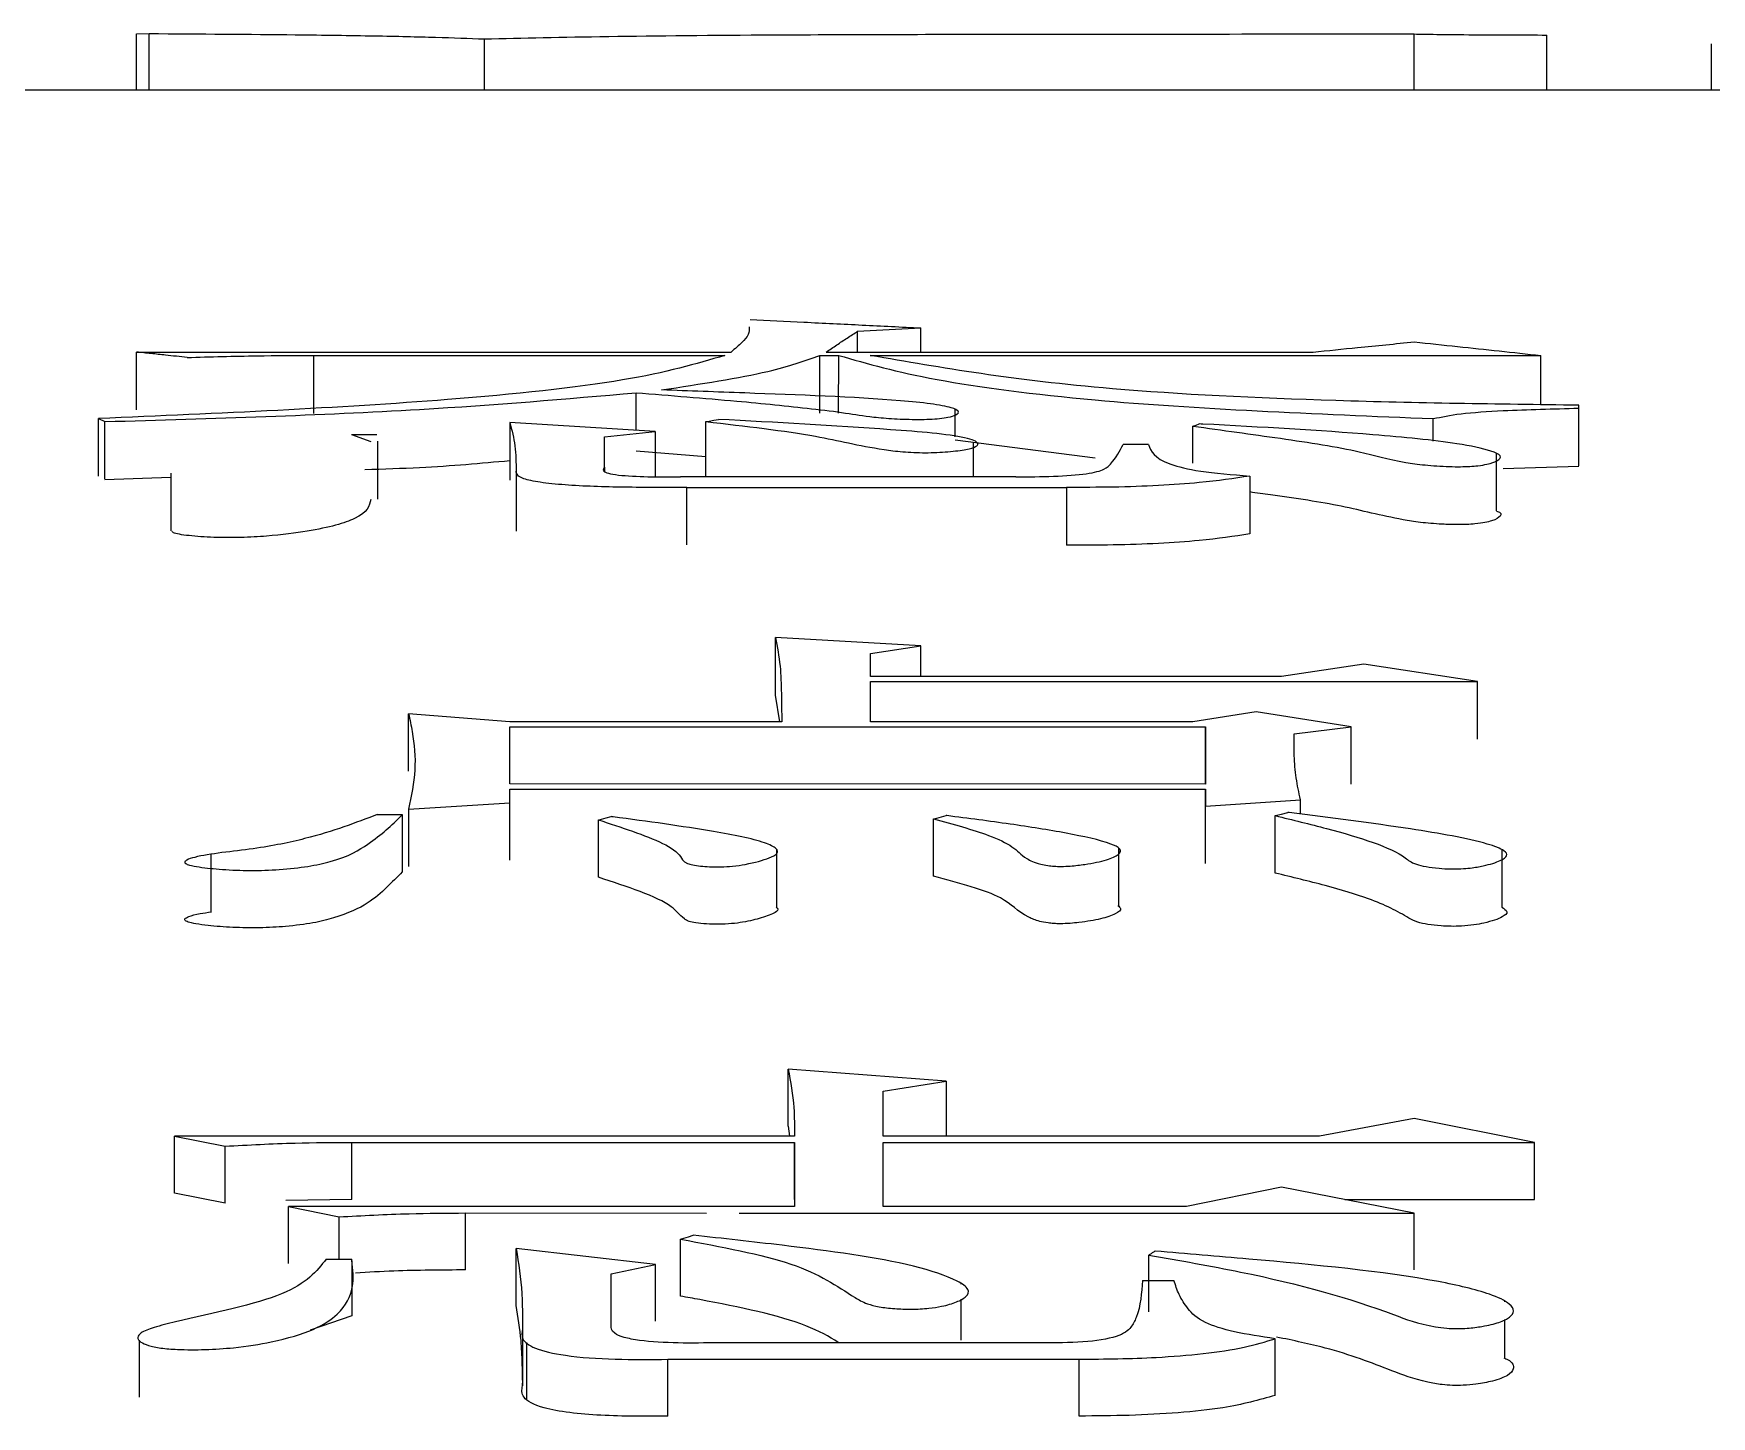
# Model space of a CAD drawing. Header units: millimetres. Extents: x 5231 to 7653, y 7068 to 7959.
# Drawn here: x 6738.588 to 6741.458, y 7420.945 to 7423.309 of the extents above; entities that cross this region are included whole.
import ezdxf

# ---------------------------------------------------------------- set-up
doc = ezdxf.new("R2010")
doc.units = ezdxf.units.MM

msp = doc.modelspace()

# ---------------------------------------------------------------- linework, layer by layer
at = {"color": 7, "linetype": 'Continuous', "lineweight": 25}
for p, q in [((6738.7641, 7423.309), (6738.7857, 7423.3093)), ((6738.7641, 7423.2124), (6738.7641, 7423.309)), ((6739.3591, 7423.2124), (6739.3591, 7423.3)), ((6741.1763, 7423.2124), (6741.1763, 7423.3068)), ((6741.4575, 7423.2124), (6741.4575, 7423.292)), ((6743.2327, 7423.2123), (6735.7028, 7423.2125)), ((6739.9974, 7422.8003), (6740.1056, 7422.8059)), ((6739.9974, 7422.7647), (6739.9974, 7422.8003)), ((6740.1056, 7422.7647), (6740.1056, 7422.8059)), ((6738.7642, 7422.7647), (6739.7811, 7422.7647)), ((6738.7642, 7422.6659), (6738.7642, 7422.7647)), ((6739.0671, 7422.7589), (6739.7702, 7422.7589)), ((6739.0671, 7422.6596), (6739.0671, 7422.7589)), ((6739.9325, 7422.7589), (6739.965, 7422.7589)), ((6739.9325, 7422.6601), (6739.9325, 7422.7589)), ((6739.9433, 7422.7647), (6740.7762, 7422.7647)), ((6739.9649, 7422.6601), (6739.965, 7422.7589)), ((6740.019, 7422.7589), (6741.1657, 7422.7588)), ((6739.6187, 7422.6309), (6739.6187, 7422.695)), ((6741.2306, 7422.6687), (6741.2306, 7422.6737)), ((6741.2306, 7422.57), (6741.2306, 7422.6687)), ((6738.6993, 7422.6509), (6738.7101, 7422.6457)), ((6738.7101, 7422.5471), (6738.7101, 7422.6457)), ((6739.6513, 7422.6289), (6739.4025, 7422.6444)), ((6739.4025, 7422.6444), (6739.4025, 7422.5458)), ((6740.1642, 7422.6199), (6740.1642, 7422.6675)), ((6740.9818, 7422.6122), (6740.9818, 7422.6508)), ((6739.1319, 7422.6237), (6739.165, 7422.6117)), ((6739.1319, 7422.6237), (6739.1753, 7422.6237)), ((6739.1768, 7422.5131), (6739.1769, 7422.6123)), ((6739.5647, 7422.6197), (6739.6513, 7422.6289)), ((6739.5647, 7422.5677), (6739.5647, 7422.6197)), ((6740.1642, 7422.6145), (6740.4037, 7422.5836)), ((6740.5708, 7422.5744), (6740.5708, 7422.638)), ((6739.6188, 7422.5958), (6739.7378, 7422.586)), ((6740.1954, 7422.5512), (6740.1954, 7422.6104)), ((6740.495, 7422.6066), (6740.4517, 7422.6066)), ((6741.0899, 7422.4932), (6741.0899, 7422.5923)), ((6738.8226, 7422.5578), (6738.8226, 7422.4587)), ((6739.4133, 7422.5608), (6739.4133, 7422.4624)), ((6739.4133, 7422.557), (6739.4133, 7422.4585)), ((6739.5647, 7422.5677), (6739.5647, 7422.5603)), ((6741.1012, 7422.5653), (6741.2306, 7422.5695)), ((6738.7101, 7422.5466), (6738.8226, 7422.551)), ((6740.2679, 7422.5512), (6739.6945, 7422.5513)), ((6739.7054, 7422.5333), (6740.3544, 7422.5333)), ((6739.7054, 7422.4348), (6739.7054, 7422.5333)), ((6740.3544, 7422.5333), (6740.3544, 7422.4343)), ((6740.6681, 7422.5526), (6740.6681, 7422.4536)), ((6740.1056, 7422.2621), (6739.8568, 7422.2766)), ((6740.0191, 7422.2491), (6740.1056, 7422.2621)), ((6740.0191, 7422.2099), (6740.0191, 7422.2491)), ((6740.7222, 7422.2098), (6740.0191, 7422.2099)), ((6740.8628, 7422.2312), (6740.7222, 7422.2098)), ((6741.0575, 7422.2016), (6740.8628, 7422.2312)), ((6740.0191, 7422.2016), (6741.0575, 7422.2016)), ((6740.0191, 7422.1326), (6740.0191, 7422.2016)), ((6739.8642, 7422.1326), (6739.8568, 7422.1779)), ((6739.4025, 7422.1326), (6739.2294, 7422.1462)), ((6739.8677, 7422.1326), (6739.4025, 7422.1326)), ((6739.4025, 7422.124), (6740.5924, 7422.124)), ((6739.4025, 7422.0261), (6739.4025, 7422.124)), ((6740.5708, 7422.1325), (6740.0191, 7422.1326)), ((6740.6789, 7422.1496), (6740.5708, 7422.1325)), ((6740.5924, 7422.124), (6740.5924, 7422.026)), ((6740.8412, 7422.124), (6740.6789, 7422.1496)), ((6740.7439, 7422.112), (6740.8412, 7422.124)), ((6740.5924, 7422.026), (6739.4025, 7422.0261)), ((6739.4025, 7422.0171), (6740.5924, 7422.0171)), ((6739.4025, 7421.9938), (6739.4025, 7422.0171)), ((6740.5924, 7422.0171), (6740.5924, 7421.9883)), ((6739.2294, 7421.9829), (6739.4025, 7421.9938)), ((6740.5924, 7421.9883), (6740.7547, 7421.9992)), ((6740.5924, 7421.8903), (6740.5924, 7421.9883)), ((6740.7547, 7421.9746), (6740.7547, 7421.9992)), ((6739.1754, 7421.9738), (6739.2186, 7421.9738)), ((6739.2186, 7421.9738), (6739.2186, 7421.8758)), ((6739.554, 7421.8665), (6739.554, 7421.9647)), ((6740.1273, 7421.8683), (6740.1273, 7421.9665)), ((6740.7115, 7421.8738), (6740.7115, 7421.972)), ((6738.8914, 7421.9064), (6738.8914, 7421.8078)), ((6739.8594, 7421.8156), (6739.8594, 7421.9142)), ((6740.4443, 7421.8184), (6740.4443, 7421.917)), ((6741.0995, 7421.8157), (6741.0995, 7421.9143)), ((6740.1489, 7421.5177), (6739.8785, 7421.5387)), ((6740.0408, 7421.5009), (6740.1489, 7421.5177)), ((6740.0408, 7421.424), (6740.0408, 7421.5009)), ((6739.8785, 7421.441), (6739.881, 7421.424)), ((6740.9494, 7421.4541), (6740.7872, 7421.424)), ((6741.155, 7421.4132), (6740.9494, 7421.4541)), ((6738.8292, 7421.424), (6738.9158, 7421.4067)), ((6739.8893, 7421.424), (6738.8292, 7421.424)), ((6738.8292, 7421.3265), (6738.8292, 7421.424)), ((6738.9158, 7421.3092), (6738.9158, 7421.4067)), ((6739.1321, 7421.4132), (6739.8893, 7421.4132)), ((6739.1321, 7421.3157), (6739.1321, 7421.4132)), ((6739.8893, 7421.4132), (6739.8893, 7421.3036)), ((6740.7872, 7421.424), (6740.0408, 7421.424)), ((6740.0408, 7421.4132), (6741.155, 7421.4132)), ((6740.0408, 7421.3036), (6740.0408, 7421.4132)), ((6738.9158, 7421.3092), (6738.8292, 7421.3265)), ((6740.7223, 7421.3368), (6740.56, 7421.3036)), ((6740.9494, 7421.2924), (6740.7223, 7421.3368)), ((6739.1321, 7421.3157), (6739.0196, 7421.314)), ((6739.024, 7421.3036), (6739.1105, 7421.2858)), ((6739.8893, 7421.3036), (6739.024, 7421.3036)), ((6739.024, 7421.2062), (6739.024, 7421.3036)), ((6739.3268, 7421.2925), (6739.7389, 7421.2924)), ((6739.3268, 7421.1951), (6739.3268, 7421.2925)), ((6739.7949, 7421.2924), (6740.9494, 7421.2924)), ((6740.56, 7421.3036), (6740.0408, 7421.3036)), ((6740.8304, 7421.3157), (6741.155, 7421.3157)), ((6739.1105, 7421.2137), (6739.1105, 7421.2858)), ((6739.6946, 7421.1503), (6739.6946, 7421.2476)), ((6739.0887, 7421.2137), (6739.1321, 7421.2137)), ((6739.1321, 7421.2105), (6739.1321, 7421.1164)), ((6739.6514, 7421.2046), (6739.4134, 7421.2318)), ((6740.4951, 7421.1232), (6740.4951, 7421.2205)), ((6739.5756, 7421.1886), (6739.6514, 7421.2046)), ((6739.5756, 7421.1009), (6739.5756, 7421.1886)), ((6740.4843, 7421.1772), (6740.5384, 7421.1772)), ((6740.1744, 7421.1708), (6740.1744, 7421.1728)), ((6740.1744, 7421.0751), (6740.1744, 7421.145)), ((6741.1041, 7421.1406), (6741.1041, 7421.1427)), ((6739.1321, 7421.1164), (6739.0612, 7421.092)), ((6741.1041, 7421.0449), (6741.1041, 7421.1104)), ((6738.7684, 7421.0752), (6738.7684, 7420.9775)), ((6739.431, 7421.0708), (6739.431, 7420.9731)), ((6740.3112, 7421.0705), (6739.7595, 7421.0705)), ((6740.7115, 7420.9805), (6740.7115, 7421.0775)), ((6739.673, 7421.0423), (6740.3761, 7421.0423)), ((6739.673, 7420.9452), (6739.673, 7421.0423)), ((6740.3761, 7420.9452), (6740.3761, 7421.0423)), ((6739.4242, 7420.9968), (6739.4242, 7421.0014))]:
    msp.add_line(p, q, dxfattribs=at)
at = {"color": 7, "linetype": 'Continuous', "lineweight": 25, "flags": 128}
for points in [[(6738.7857, 7423.2124), (6738.7857, 7423.2458), (6738.7857, 7423.2775), (6738.7857, 7423.3093)], [(6740.9492, 7423.2124), (6740.9492, 7423.2367), (6740.9492, 7423.2647), (6740.9492, 7423.3086)], [(6741.1657, 7422.6749), (6741.1657, 7422.7152), (6741.1657, 7422.7588)], [(6738.6993, 7422.5523), (6738.6993, 7422.592), (6738.6993, 7422.6214), (6738.6993, 7422.6509)], [(6739.7378, 7422.6457), (6739.7432, 7422.6467), (6739.7513, 7422.6481), (6739.7594, 7422.6496)], [(6739.7378, 7422.5513), (6739.7378, 7422.5828), (6739.7378, 7422.6142), (6739.7378, 7422.6457)], [(6740.5708, 7422.638), (6740.5762, 7422.6399), (6740.5816, 7422.6418)], [(6739.6513, 7422.6289), (6739.6513, 7422.5734), (6739.6513, 7422.5515)], [(6739.8568, 7422.1779), (6739.8568, 7422.2331), (6739.8568, 7422.2766)], [(6740.1056, 7422.2098), (6740.1056, 7422.2187), (6740.1056, 7422.2621)], [(6741.0575, 7422.103), (6741.0575, 7422.1582), (6741.0575, 7422.2016)], [(6739.2294, 7422.0481), (6739.2294, 7422.1029), (6739.2294, 7422.1462)], [(6740.5924, 7422.026), (6740.5924, 7422.0807), (6740.5924, 7422.124)], [(6740.8412, 7422.0259), (6740.8412, 7422.0807), (6740.8412, 7422.124)], [(6740.5924, 7421.9191), (6740.5924, 7421.9739), (6740.5924, 7422.0171)], [(6739.2294, 7421.9829), (6739.2294, 7421.9279), (6739.2294, 7421.8849)], [(6739.4025, 7421.8957), (6739.4025, 7421.9505), (6739.4025, 7421.9938)], [(6739.554, 7421.9647), (6739.5594, 7421.9661), (6739.5675, 7421.9681), (6739.5756, 7421.9702)], [(6740.1273, 7421.9665), (6740.1327, 7421.9679), (6740.1408, 7421.97), (6740.1489, 7421.972)], [(6740.7114, 7421.972), (6740.7223, 7421.9747), (6740.7331, 7421.9774)], [(6739.8785, 7421.441), (6739.8785, 7421.4957), (6739.8785, 7421.5387)], [(6740.1489, 7421.5177), (6740.1489, 7421.463), (6740.1489, 7421.424)], [(6739.8893, 7421.3157), (6739.8893, 7421.3703), (6739.8893, 7421.4132)], [(6741.155, 7421.3157), (6741.155, 7421.3703), (6741.155, 7421.4132)], [(6740.9494, 7421.1951), (6740.9494, 7421.2496), (6740.9494, 7421.2924)], [(6739.6946, 7421.2476), (6739.7002, 7421.2494), (6739.7082, 7421.2519), (6739.7163, 7421.2544)], [(6739.4134, 7421.1345), (6739.4134, 7421.189), (6739.4134, 7421.2318)], [(6739.6514, 7421.1073), (6739.6514, 7421.1618), (6739.6514, 7421.2046)], [(6739.4242, 7421.0939), (6739.4242, 7421.0661), (6739.4242, 7421.0383), (6739.4242, 7420.9968)]]:
    msp.add_lwpolyline(points, dxfattribs=at)
at = {"color": 7, "linetype": 'Continuous', "lineweight": 25}
for points, knots in [([(6738.7857, 7423.3093), (6738.8721, 7423.3087), (6739.0132, 7423.3078), (6739.1747, 7423.3055), (6739.2789, 7423.3031), (6739.3324, 7423.3011), (6739.359, 7423.3)], [0, 0, 0, 0, 0.3473722, 0.5679297, 0.7850181, 1, 1, 1, 1]), ([(6739.3591, 7423.3), (6739.425, 7423.3016), (6739.5576, 7423.3048), (6739.8719, 7423.3076), (6740.356, 7423.3085), (6740.7246, 7423.3086), (6740.9492, 7423.3086)], [0, 0, 0, 0, 0.189312, 0.380663, 0.622563, 1, 1, 1, 1]), ([(6740.9492, 7423.3086), (6740.9603, 7423.3084), (6740.983, 7423.3079), (6741.0641, 7423.3071), (6741.1335, 7423.3069), (6741.1763, 7423.3068)], [0, 0, 0, 0, 0.268928, 0.548046, 1, 1, 1, 1]), ([(6739.8135, 7422.8204), (6739.8441, 7422.8189), (6739.908, 7422.8157), (6740.0054, 7422.8109), (6740.0722, 7422.8076), (6740.1056, 7422.8059)], [0, 0, 0, 0, 0.313874, 0.656937, 1, 1, 1, 1]), ([(6739.8119, 7422.8079), (6739.8121, 7422.8035), (6739.8124, 7422.7947), (6739.799, 7422.7803), (6739.7875, 7422.7703), (6739.7811, 7422.7647)], [0, 0, 0, 0, 0.313963, 0.616983, 1, 1, 1, 1]), ([(6739.9433, 7422.7647), (6739.9494, 7422.7688), (6739.9615, 7422.7768), (6739.9795, 7422.7887), (6739.9914, 7422.7964), (6739.9974, 7422.8003)], [0, 0, 0, 0, 0.337402, 0.668701, 1, 1, 1, 1]), ([(6739.7702, 7422.7589), (6739.7206, 7422.7443), (6739.6195, 7422.7145), (6739.2382, 7422.6743), (6738.9052, 7422.6598), (6738.6993, 7422.6509)], [0, 0, 0, 0, 0.269245, 0.548175, 1, 1, 1, 1]), ([(6738.8508, 7422.7554), (6738.8384, 7422.7567), (6738.8178, 7422.7589), (6738.789, 7422.7621), (6738.7725, 7422.7638), (6738.7642, 7422.7647)], [0, 0, 0, 0, 0.42836, 0.71418, 1, 1, 1, 1]), ([(6738.8508, 7422.7554), (6738.8905, 7422.7565), (6738.9617, 7422.7586), (6739.0348, 7422.7588), (6739.0671, 7422.7589)], [0, 0, 0, 0, 0.558835, 1, 1, 1, 1]), ([(6739.662, 7422.6999), (6739.7288, 7422.7101), (6739.8472, 7422.7283), (6739.9066, 7422.7496), (6739.9325, 7422.7589)], [0, 0, 0, 0, 0.563817, 1, 1, 1, 1]), ([(6739.965, 7422.7589), (6740.0142, 7422.7448), (6740.114, 7422.7162), (6740.4498, 7422.6726), (6740.7784, 7422.6591), (6740.9818, 7422.6508)], [0, 0, 0, 0, 0.270771, 0.548729, 1, 1, 1, 1]), ([(6741.2306, 7422.6737), (6741.0916, 7422.6755), (6740.8154, 7422.6792), (6740.3452, 7422.7021), (6740.1414, 7422.7376), (6740.019, 7422.7589)], [0, 0, 0, 0, 0.288355, 0.572832, 1, 1, 1, 1]), ([(6740.7762, 7422.7647), (6740.8017, 7422.7673), (6740.8432, 7422.7715), (6740.9009, 7422.7772), (6740.9332, 7422.7805), (6740.9493, 7422.7821)], [0, 0, 0, 0, 0.440546, 0.720273, 1, 1, 1, 1]), ([(6740.9493, 7422.7821), (6740.974, 7422.7794), (6741.0225, 7422.7743), (6741.0946, 7422.7665), (6741.142, 7422.7614), (6741.1657, 7422.7588)], [0, 0, 0, 0, 0.342688, 0.671344, 1, 1, 1, 1]), ([(6739.6188, 7422.695), (6739.6768, 7422.6904), (6739.7811, 7422.6822), (6739.8991, 7422.6703), (6739.9763, 7422.661), (6740.0151, 7422.6541), (6740.0594, 7422.6504), (6740.0936, 7422.6493), (6740.1207, 7422.6497), (6740.1389, 7422.651), (6740.1552, 7422.6536), (6740.1681, 7422.6578), (6740.1723, 7422.6635), (6740.1579, 7422.6701), (6740.124, 7422.6765), (6740.0118, 7422.6872), (6739.8479, 7422.693), (6739.7093, 7422.6982), (6739.662, 7422.6999)], [0, 0, 0, 0, 0.150807, 0.27095, 0.330996, 0.38361, 0.414403, 0.445341, 0.45949, 0.473772, 0.489764, 0.515212, 0.550088, 0.5845, 0.63153, 0.679772, 0.890804, 1, 1, 1, 1]), ([(6738.7101, 7422.6457), (6738.8949, 7422.6512), (6739.2217, 7422.6608), (6739.4984, 7422.6846), (6739.6187, 7422.695)], [0, 0, 0, 0, 0.565186, 1, 1, 1, 1]), ([(6740.9818, 7422.6508), (6740.996, 7422.6538), (6741.0249, 7422.6599), (6741.1162, 7422.6659), (6741.187, 7422.6676), (6741.2306, 7422.6687)], [0, 0, 0, 0, 0.268422, 0.549119, 1, 1, 1, 1]), ([(6739.4025, 7422.6444), (6739.4059, 7422.6311), (6739.4112, 7422.6108), (6739.4131, 7422.5827), (6739.4132, 7422.5681), (6739.4133, 7422.5608)], [0, 0, 0, 0, 0.4899, 0.744937, 1, 1, 1, 1]), ([(6739.7378, 7422.6457), (6739.8054, 7422.638), (6739.9252, 7422.6243), (6740.0033, 7422.6032), (6740.0722, 7422.5939), (6740.1132, 7422.5919), (6740.154, 7422.594), (6740.1842, 7422.5978), (6740.2014, 7422.6029), (6740.2042, 7422.6082), (6740.1981, 7422.6135), (6740.1636, 7422.6234), (6740.0058, 7422.6363), (6739.8578, 7422.6443), (6739.7594, 7422.6496)], [0, 0, 0, 0, 0.207965, 0.368358, 0.401514, 0.432917, 0.464664, 0.497814, 0.528601, 0.558738, 0.58913, 0.619745, 0.747266, 1, 1, 1, 1]), ([(6740.5708, 7422.638), (6740.6209, 7422.6311), (6740.7213, 7422.6174), (6740.8525, 7422.5974), (6740.9088, 7422.5796), (6740.966, 7422.5713), (6741.0005, 7422.5689), (6741.0276, 7422.5685), (6741.0447, 7422.569), (6741.0609, 7422.5704), (6741.0786, 7422.5736), (6741.0942, 7422.5793), (6741.1001, 7422.5873), (6741.0778, 7422.5976), (6741.0114, 7422.6112), (6740.8432, 7422.6276), (6740.6853, 7422.6364), (6740.5836, 7422.6417), (6740.5816, 7422.6418)], [0, 0, 0, 0, 0.14, 0.280268, 0.380159, 0.409923, 0.439807, 0.452032, 0.462469, 0.472928, 0.488622, 0.517516, 0.558621, 0.598667, 0.668425, 0.787483, 0.995825, 1, 1, 1, 1]), ([(6740.2679, 7422.5512), (6740.2896, 7422.5514), (6740.3324, 7422.5517), (6740.3937, 7422.5559), (6740.4219, 7422.5644), (6740.4379, 7422.5815), (6740.4456, 7422.5955), (6740.4517, 7422.6066)], [0, 0, 0, 0, 0.13003, 0.256202, 0.38429, 0.511395, 1, 1, 1, 1]), ([(6740.495, 7422.6066), (6740.499, 7422.5951), (6740.5045, 7422.5792), (6740.5785, 7422.56), (6740.6378, 7422.5551), (6740.6681, 7422.5526)], [0, 0, 0, 0, 0.5504618, 0.7705395, 1, 1, 1, 1]), ([(6739.1548, 7422.5638), (6739.1865, 7422.5648), (6739.2768, 7422.5678), (6739.353, 7422.5747), (6739.4025, 7422.5792)], [0, 0, 0, 0, 0.351927, 1, 1, 1, 1]), ([(6739.7054, 7422.5333), (6739.6698, 7422.5331), (6739.5992, 7422.5329), (6739.5103, 7422.5357), (6739.4528, 7422.5416), (6739.4157, 7422.5496), (6739.4142, 7422.5564), (6739.4133, 7422.5608)], [0, 0, 0, 0, 0.261044, 0.518862, 0.648585, 0.774158, 1, 1, 1, 1]), ([(6739.5647, 7422.5677), (6739.5629, 7422.5654), (6739.56, 7422.5619), (6739.5699, 7422.5573), (6739.5934, 7422.5532), (6739.6392, 7422.551), (6739.676, 7422.5512), (6739.6945, 7422.5513)], [0, 0, 0, 0, 0.227751, 0.352705, 0.480942, 0.73722, 1, 1, 1, 1]), ([(6740.6681, 7422.5526), (6740.641, 7422.5486), (6740.5958, 7422.5418), (6740.5122, 7422.536), (6740.4346, 7422.5332), (6740.3812, 7422.5333), (6740.3544, 7422.5333)], [0, 0, 0, 0, 0.330967, 0.551079, 0.77486, 1, 1, 1, 1]), ([(6741.0898, 7422.4926), (6741.0899, 7422.4926), (6741.0991, 7422.4901), (6741.0978, 7422.4841), (6741.0882, 7422.4775), (6741.0709, 7422.473), (6741.0562, 7422.4708), (6741.039, 7422.4697), (6741.0193, 7422.4695), (6740.9914, 7422.4704), (6740.9581, 7422.4731), (6740.8968, 7422.4834), (6740.834, 7422.5013), (6740.7355, 7422.5162), (6740.6799, 7422.5238), (6740.6681, 7422.5254)], [0, 0, 0, 0, 0.0005527, 0.0817521, 0.1627797, 0.1944184, 0.22633, 0.2473861, 0.2683912, 0.303355, 0.3598373, 0.4182897, 0.6819053, 0.9329578, 1, 1, 1, 1]), ([(6739.165, 7422.5126), (6739.1622, 7422.5016), (6739.1573, 7422.4826), (6739.08, 7422.4607), (6739.0015, 7422.4505), (6738.9436, 7422.4472), (6738.8948, 7422.4472), (6738.8536, 7422.4503), (6738.8265, 7422.4544), (6738.8255, 7422.4574), (6738.8252, 7422.4582)], [0, 0, 0, 0, 0.3407054, 0.586694, 0.7149885, 0.7807215, 0.8458887, 0.9123501, 0.9754511, 1, 1, 1, 1]), ([(6740.6681, 7422.4536), (6740.641, 7422.4495), (6740.5957, 7422.4428), (6740.5122, 7422.437), (6740.4346, 7422.4343), (6740.3812, 7422.4343), (6740.3544, 7422.4343)], [0, 0, 0, 0, 0.33086, 0.550974, 0.774799, 1, 1, 1, 1]), ([(6739.8568, 7422.2766), (6739.8599, 7422.2603), (6739.8658, 7422.2289), (6739.867, 7422.1808), (6739.8674, 7422.1486), (6739.8677, 7422.1326)], [0, 0, 0, 0, 0.3467917, 0.6733841, 1, 1, 1, 1]), ([(6739.2294, 7422.1462), (6739.2316, 7422.136), (6739.2384, 7422.1045), (6739.2433, 7422.0505), (6739.2341, 7422.0054), (6739.2294, 7421.9829)], [0, 0, 0, 0, 0.192294, 0.59579, 1, 1, 1, 1]), ([(6740.7547, 7421.9992), (6740.752, 7422.0116), (6740.7466, 7422.0369), (6740.7437, 7422.0745), (6740.7438, 7422.0995), (6740.7439, 7422.112)], [0, 0, 0, 0, 0.32498, 0.662444, 1, 1, 1, 1]), ([(6739.1755, 7421.9738), (6739.1387, 7421.9596), (6739.0833, 7421.9382), (6738.9694, 7421.9142), (6738.8802, 7421.9063), (6738.8502, 7421.8967), (6738.8457, 7421.8929), (6738.8474, 7421.8899), (6738.8557, 7421.8868), (6738.8761, 7421.8831), (6738.9115, 7421.8796), (6738.9591, 7421.8775), (6739.0113, 7421.8794), (6739.0593, 7421.8848), (6739.1215, 7421.8988), (6739.1717, 7421.9292), (6739.2021, 7421.9563), (6739.2179, 7421.9731), (6739.2186, 7421.9738)], [0, 0, 0, 0, 0.193083, 0.290159, 0.386757, 0.407978, 0.421446, 0.432596, 0.443753, 0.462205, 0.496551, 0.533837, 0.572076, 0.615276, 0.659301, 0.789077, 0.99075, 1, 1, 1, 1]), ([(6739.554, 7421.9647), (6739.5737, 7421.9583), (6739.6333, 7421.9388), (6739.6936, 7421.9139), (6739.698, 7421.8929), (6739.7147, 7421.8874), (6739.7283, 7421.8855), (6739.7449, 7421.8844), (6739.7639, 7421.8842), (6739.7857, 7421.8855), (6739.8172, 7421.8903), (6739.8435, 7421.8979), (6739.8624, 7421.9072), (6739.8595, 7421.9164), (6739.8304, 7421.9303), (6739.7321, 7421.9489), (6739.6378, 7421.9623), (6739.5767, 7421.97), (6739.5756, 7421.9702)], [0, 0, 0, 0, 0.107767, 0.32496, 0.382514, 0.397632, 0.412827, 0.427374, 0.444539, 0.463227, 0.487606, 0.551578, 0.589699, 0.627997, 0.678888, 0.799967, 0.99622, 1, 1, 1, 1]), ([(6740.1273, 7421.9665), (6740.1608, 7421.9573), (6740.215, 7421.9425), (6740.2656, 7421.919), (6740.2784, 7421.9018), (6740.3012, 7421.8907), (6740.3209, 7421.8867), (6740.3333, 7421.8853), (6740.3467, 7421.885), (6740.3654, 7421.8859), (6740.3936, 7421.8894), (6740.4254, 7421.8958), (6740.4457, 7421.9054), (6740.4493, 7421.9151), (6740.4214, 7421.9283), (6740.3552, 7421.9425), (6740.2578, 7421.958), (6740.1862, 7421.9673), (6740.1492, 7421.972), (6740.1489, 7421.972)], [0, 0, 0, 0, 0.157955, 0.255243, 0.352491, 0.401726, 0.417192, 0.427834, 0.438556, 0.45242, 0.47803, 0.526353, 0.573068, 0.619082, 0.658608, 0.76869, 0.881295, 0.999132, 1, 1, 1, 1]), ([(6740.7115, 7421.972), (6740.7413, 7421.9647), (6740.831, 7421.9428), (6740.9194, 7421.9149), (6740.9449, 7421.8904), (6740.9684, 7421.8845), (6740.9895, 7421.8818), (6741.0106, 7421.8806), (6741.0294, 7421.8809), (6741.0491, 7421.8826), (6741.0743, 7421.8871), (6741.0966, 7421.8943), (6741.1104, 7421.9033), (6741.1037, 7421.9134), (6741.057, 7421.9306), (6740.9277, 7421.9526), (6740.8061, 7421.9686), (6740.7338, 7421.9774), (6740.7331, 7421.9775)], [0, 0, 0, 0, 0.113222, 0.341329, 0.38756, 0.408091, 0.428645, 0.444622, 0.457842, 0.471061, 0.493508, 0.536208, 0.57005, 0.604095, 0.656288, 0.801564, 0.997973, 1, 1, 1, 1]), ([(6739.2186, 7421.8756), (6739.2098, 7421.8668), (6739.1833, 7421.8404), (6739.1487, 7421.809), (6739.068, 7421.7881), (6739.0232, 7421.7823), (6738.9749, 7421.7796), (6738.9284, 7421.7804), (6738.8917, 7421.7832), (6738.8662, 7421.7866), (6738.8525, 7421.7896), (6738.8463, 7421.7926), (6738.8463, 7421.7959), (6738.854, 7421.8001), (6738.8697, 7421.8043), (6738.8854, 7421.8065), (6738.8921, 7421.8074)], [0, 0, 0, 0, 0.171736, 0.517096, 0.584317, 0.651712, 0.706239, 0.760883, 0.815329, 0.845706, 0.870806, 0.88824, 0.905673, 0.93092, 0.970654, 1, 1, 1, 1]), ([(6739.8582, 7421.8154), (6739.859, 7421.8148), (6739.8629, 7421.8119), (6739.8569, 7421.8052), (6739.8342, 7421.7972), (6739.8088, 7421.7906), (6739.7823, 7421.787), (6739.7603, 7421.786), (6739.7387, 7421.7865), (6739.7206, 7421.7882), (6739.7069, 7421.7913), (6739.693, 7421.8009), (6739.6815, 7421.8186), (6739.6276, 7421.8425), (6739.5787, 7421.8584), (6739.554, 7421.8665)], [0, 0, 0, 0, 0.013313, 0.069767, 0.147778, 0.220976, 0.254175, 0.287714, 0.317242, 0.347252, 0.373335, 0.408655, 0.570104, 0.783146, 1, 1, 1, 1]), ([(6740.4426, 7421.8181), (6740.4445, 7421.8165), (6740.45, 7421.8118), (6740.4397, 7421.8037), (6740.4154, 7421.7952), (6740.3857, 7421.7901), (6740.361, 7421.7876), (6740.3459, 7421.7869), (6740.3326, 7421.7873), (6740.3201, 7421.7886), (6740.3037, 7421.7921), (6740.2702, 7421.8063), (6740.2574, 7421.8277), (6740.1933, 7421.8507), (6740.1495, 7421.8624), (6740.1273, 7421.8683)], [0, 0, 0, 0, 0.036856, 0.107819, 0.18026, 0.250606, 0.274727, 0.299055, 0.315024, 0.330954, 0.359492, 0.417161, 0.673991, 0.835375, 1, 1, 1, 1]), ([(6741.0989, 7421.8155), (6741.1029, 7421.8129), (6741.1114, 7421.8074), (6741.1006, 7421.7976), (6741.0782, 7421.79), (6741.052, 7421.7849), (6741.0324, 7421.7828), (6741.0123, 7421.7825), (6740.9922, 7421.7834), (6740.9718, 7421.7858), (6740.951, 7421.7903), (6740.9256, 7421.8059), (6740.8833, 7421.8278), (6740.7981, 7421.8527), (6740.7405, 7421.8667), (6740.7115, 7421.8737)], [0, 0, 0, 0, 0.053038, 0.112049, 0.191272, 0.221043, 0.251126, 0.273237, 0.295233, 0.327819, 0.360779, 0.410998, 0.644313, 0.82122, 1, 1, 1, 1]), ([(6739.8785, 7421.5387), (6739.8826, 7421.5168), (6739.8882, 7421.487), (6739.8892, 7421.4485), (6739.8893, 7421.4322), (6739.8893, 7421.424)], [0, 0, 0, 0, 0.578075, 0.789032, 1, 1, 1, 1]), ([(6738.9158, 7421.4067), (6738.9555, 7421.4089), (6739.0267, 7421.4127), (6739.0998, 7421.4131), (6739.1321, 7421.4132)], [0, 0, 0, 0, 0.558835, 1, 1, 1, 1]), ([(6739.1105, 7421.2858), (6739.1503, 7421.288), (6739.2214, 7421.292), (6739.2946, 7421.2923), (6739.3268, 7421.2925)], [0, 0, 0, 0, 0.5588348, 1, 1, 1, 1]), ([(6739.6946, 7421.2476), (6739.7643, 7421.2346), (6739.9051, 7421.2084), (6739.9665, 7421.164), (6740.0085, 7421.1383), (6740.0333, 7421.1318), (6740.0601, 7421.1286), (6740.0898, 7421.1276), (6740.1185, 7421.129), (6740.1456, 7421.1333), (6740.1681, 7421.1403), (6740.1859, 7421.1501), (6740.1892, 7421.1628), (6740.1618, 7421.1814), (6740.0692, 7421.2116), (6739.8995, 7421.2343), (6739.767, 7421.2488), (6739.7163, 7421.2544)], [0, 0, 0, 0, 0.175532, 0.354652, 0.388166, 0.407747, 0.427401, 0.446675, 0.466945, 0.484382, 0.511375, 0.539761, 0.574487, 0.616876, 0.705288, 0.887115, 1, 1, 1, 1]), ([(6739.0887, 7421.2137), (6739.0721, 7421.1928), (6739.0385, 7421.1505), (6738.8812, 7421.1186), (6738.7949, 7421.0976), (6738.771, 7421.0885), (6738.7644, 7421.0796), (6738.7695, 7421.0721), (6738.7832, 7421.0657), (6738.8053, 7421.0611), (6738.8394, 7421.0585), (6738.8826, 7421.0585), (6738.9395, 7421.0622), (6739.0068, 7421.0734), (6739.0724, 7421.0929), (6739.1404, 7421.1403), (6739.1357, 7421.1818), (6739.1322, 7421.2129), (6739.1321, 7421.2137)], [0, 0, 0, 0, 0.166504, 0.336724, 0.370752, 0.398964, 0.419703, 0.440426, 0.457689, 0.47508, 0.493882, 0.523591, 0.555072, 0.603251, 0.674686, 0.747919, 0.993855, 1, 1, 1, 1]), ([(6739.4134, 7421.2318), (6739.4174, 7421.2062), (6739.423, 7421.1707), (6739.4241, 7421.1245), (6739.4242, 7421.1041), (6739.4242, 7421.0939)], [0, 0, 0, 0, 0.563388, 0.781688, 1, 1, 1, 1]), ([(6740.4951, 7421.2205), (6740.5487, 7421.2111), (6740.7107, 7421.1829), (6740.8641, 7421.1396), (6740.9583, 7421.1014), (6741.0032, 7421.0952), (6741.0224, 7421.0945), (6741.0436, 7421.0954), (6741.0696, 7421.0988), (6741.0959, 7421.1052), (6741.1147, 7421.1144), (6741.121, 7421.1253), (6741.1126, 7421.1391), (6741.0731, 7421.1574), (6740.9361, 7421.1893), (6740.7261, 7421.2086), (6740.5598, 7421.2229), (6740.5061, 7421.2273), (6740.5059, 7421.2273)], [0, 0, 0, 0, 0.116247, 0.351545, 0.417544, 0.429973, 0.440276, 0.450545, 0.466961, 0.490877, 0.515258, 0.540732, 0.570374, 0.616263, 0.689834, 0.900866, 0.999645, 1, 1, 1, 1]), ([(6740.4951, 7421.2205), (6740.496, 7421.2211), (6740.4983, 7421.2225), (6740.5019, 7421.2247), (6740.5046, 7421.2264), (6740.5059, 7421.2273)], [0, 0, 0, 0, 0.254517, 0.627308, 1, 1, 1, 1]), ([(6739.3268, 7421.1951), (6739.2857, 7421.1949), (6739.222, 7421.1946), (6739.1604, 7421.1911), (6739.1385, 7421.1898)], [0, 0, 0, 0, 0.645725, 1, 1, 1, 1]), ([(6740.4843, 7421.1772), (6740.483, 7421.1559), (6740.4815, 7421.1292), (6740.4663, 7421.097), (6740.4471, 7421.0803), (6740.3829, 7421.0702), (6740.3355, 7421.0704), (6740.3112, 7421.0705)], [0, 0, 0, 0, 0.4900417, 0.6172074, 0.7454917, 0.8697771, 1, 1, 1, 1]), ([(6740.7115, 7421.0775), (6740.6872, 7421.0811), (6740.6394, 7421.0882), (6740.5831, 7421.106), (6740.5613, 7421.1287), (6740.546, 7421.1529), (6740.5409, 7421.1691), (6740.5384, 7421.1772)], [0, 0, 0, 0, 0.177708, 0.35, 0.567222, 0.783702, 1, 1, 1, 1]), ([(6739.9653, 7421.0705), (6739.965, 7421.0707), (6739.9493, 7421.0808), (6739.8974, 7421.11), (6739.7857, 7421.1338), (6739.7055, 7421.1483), (6739.6946, 7421.1503)], [0, 0, 0, 0, 0.0070771, 0.3089846, 0.9053973, 1, 1, 1, 1]), ([(6739.4241, 7421.0066), (6739.4241, 7421.0163), (6739.424, 7421.039), (6739.4218, 7421.0818), (6739.4166, 7421.1145), (6739.4134, 7421.1345)], [0, 0, 0, 0, 0.224948, 0.525247, 1, 1, 1, 1]), ([(6739.4242, 7421.0939), (6739.4231, 7421.0884), (6739.4209, 7421.0773), (6739.4413, 7421.0605), (6739.499, 7421.0469), (6739.583, 7421.0415), (6739.6428, 7421.042), (6739.673, 7421.0423)], [0, 0, 0, 0, 0.1777151, 0.3563568, 0.5410477, 0.7687672, 1, 1, 1, 1]), ([(6739.7595, 7421.0705), (6739.7366, 7421.0702), (6739.6909, 7421.0695), (6739.6327, 7421.0725), (6739.5965, 7421.0794), (6739.5756, 7421.0886), (6739.5756, 7421.0961), (6739.5756, 7421.1009)], [0, 0, 0, 0, 0.2612314, 0.5190647, 0.6490062, 0.7745324, 1, 1, 1, 1]), ([(6740.3761, 7421.0423), (6740.4205, 7421.0428), (6740.4933, 7421.0436), (6740.589, 7421.0514), (6740.661, 7421.062), (6740.6948, 7421.0724), (6740.7115, 7421.0775)], [0, 0, 0, 0, 0.347259, 0.569852, 0.787887, 1, 1, 1, 1]), ([(6741.1027, 7421.0448), (6741.1049, 7421.0438), (6741.1177, 7421.0381), (6741.1216, 7421.0274), (6741.1115, 7421.0145), (6741.0872, 7421.0055), (6741.0592, 7421), (6741.0349, 7420.9977), (6741.0146, 7420.9974), (6740.993, 7420.9991), (6740.9528, 7421.0067), (6740.8932, 7421.0293), (6740.8212, 7421.0578), (6740.7425, 7421.0744), (6740.7136, 7421.0804)], [0, 0, 0, 0, 0.01919, 0.113424, 0.179575, 0.246045, 0.296002, 0.32773, 0.3532, 0.378737, 0.420307, 0.562669, 0.839849, 1, 1, 1, 1]), ([(6739.673, 7420.9452), (6739.6347, 7420.9449), (6739.5594, 7420.9443), (6739.4582, 7420.9556), (6739.4207, 7420.9772), (6739.423, 7420.9903), (6739.4242, 7420.9968)], [0, 0, 0, 0, 0.294884, 0.578391, 0.790125, 1, 1, 1, 1]), ([(6740.7115, 7420.9805), (6740.6839, 7420.9727), (6740.6377, 7420.9598), (6740.5455, 7420.9503), (6740.4621, 7420.9458), (6740.4048, 7420.9454), (6740.3761, 7420.9452)], [0, 0, 0, 0, 0.329057, 0.550037, 0.774412, 1, 1, 1, 1])]:
    msp.add_open_spline(points, degree=3, knots=knots, dxfattribs=at)

doc.saveas('drawing.dxf')
